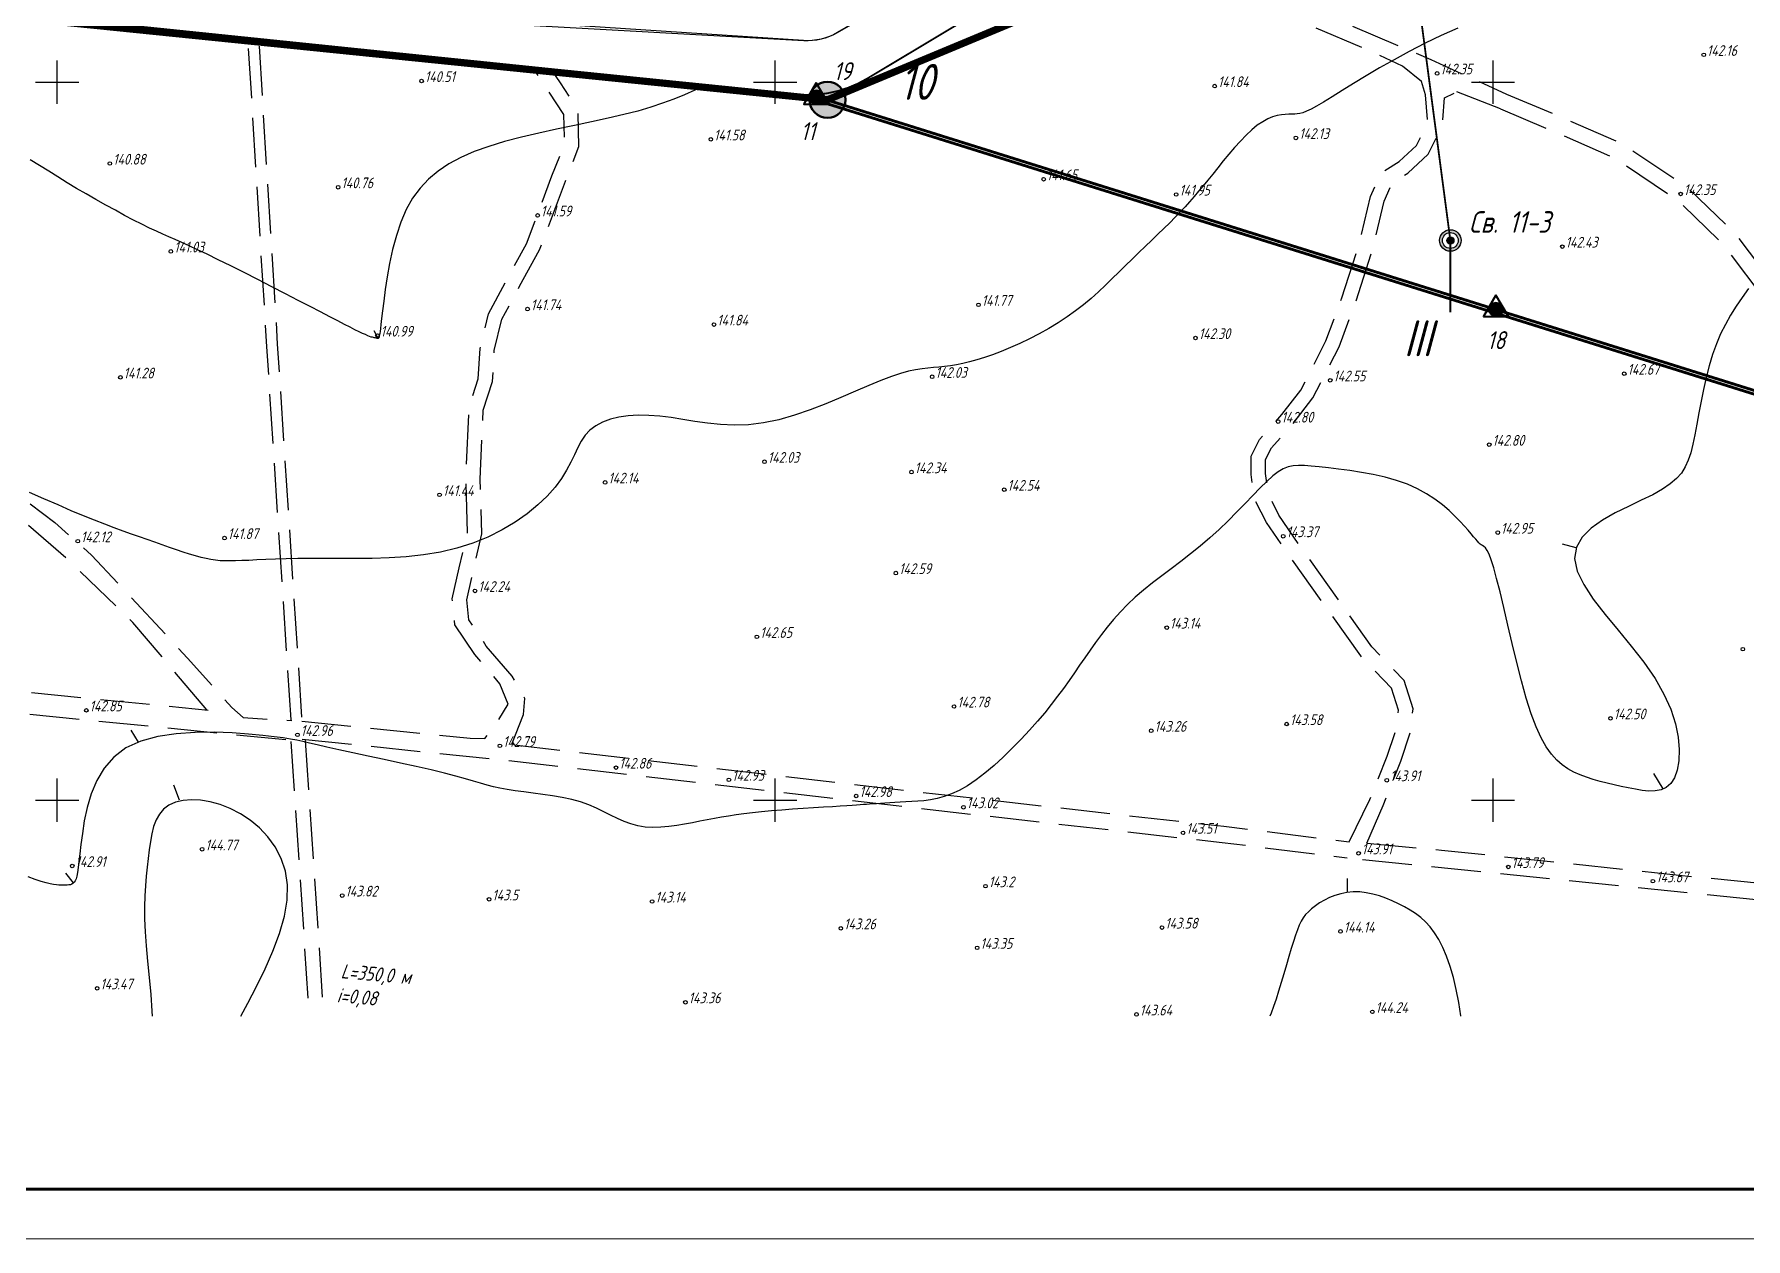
# Model space of a CAD drawing. Header units: millimetres. Extents: x 0 to 841, y 0 to 594.
# Drawn here: x 203.1 to 376.1, y 0 to 121.8 of the extents above; entities that cross this region are included whole.
import ezdxf
from ezdxf.lldxf.tags import DXFTag

# ---------------------------------------------------------------- set-up
doc = ezdxf.new("R2010")
doc.units = ezdxf.units.MM
for name, pattern in [('AHIDDEN4', [7, 5, -2]), ('K5LT_BASIC', [0]), ('K5LT_THIN', [0])]:
    doc.linetypes.add(name, pattern=pattern)
for name, color, linetype in [('00_Розрізи', 7, 'Continuous'), ('01_Земельний_відвід', 7, 'Continuous'), ('0_Лицензия', 6, 'Continuous'), ('0_Проектний_карьер', 7, 'Continuous'), ('CONT-MNR', 7, 'Continuous'), ('кресты', 7, 'Continuous'), ('ПИКЕТЫ', 7, 'Continuous'), ('Проектні відмітки', 7, 'Continuous'), ('Рамка', 30, 'Continuous'), ('Скважины', 7, 'Continuous'), ('Скважины_2011', 7, 'Continuous'), ('СІТУАЦІЯ', 7, 'Continuous')]:
    doc.layers.add(name, color=color, linetype=linetype)
doc.styles.add('Такие дела', font='GOST_A.TTF', dxfattribs={"oblique": 15})
tags = doc.linetypes.add('New Line1', pattern=[1.5, 1, -0.5]).pattern_tags.tags
tags[6:7] = [DXFTag(74, 4), DXFTag(75, 0), DXFTag(340, '0'), DXFTag(46, 1.0), DXFTag(50, 0.0), DXFTag(44, 0.0), DXFTag(45, 0.0)]
tags[4:5] = [DXFTag(74, 4), DXFTag(75, 0), DXFTag(340, '0'), DXFTag(46, 1.0), DXFTag(50, 0.0), DXFTag(44, 0.0), DXFTag(45, 0.0)]

# ---------------------------------------------------------------- blocks, each defined once
blk = doc.blocks.new('U0')
at = {"layer": 'Рамка', "color": 7, "linetype": 'K5LT_BASIC', "lineweight": 60}
blk.add_line((836, 5), (20, 5), dxfattribs=at)
at = {"layer": 'Рамка', "color": 7, "linetype": 'K5LT_THIN', "lineweight": 18}
blk.add_line((841, 0), (0, 0), dxfattribs=at)
blk = doc.blocks.new('Свкажины')
at = {"layer": 'Скважины', "linetype": 'Continuous'}
h = blk.add_hatch(color=7, dxfattribs=at)
h.paths.add_polyline_path([(-3, 0, 1), (3, 0, 1)])
h.paths.add_polyline_path([(2.2, 0, -1), (-2.2, 0, -1)], flags=16)
at = {"layer": 'Скважины', "linetype": 'Continuous', "lineweight": 50}
h = blk.add_hatch(color=7, dxfattribs=at)
edge = h.paths.add_edge_path()
edge.add_arc((0, 0), 1, 0, 360)
at = {"layer": 'Скважины', "color": 0, "linetype": 'Continuous'}
blk.add_circle((0, 0), 3, dxfattribs=at)
at = {"layer": 'Скважины', "color": 7, "linetype": 'Continuous'}
for radius in [2.2, 1]:
    blk.add_circle((0, 0), radius, dxfattribs=at)
blk = doc.blocks.new('Licenzia')
at = {"linetype": 'New Line1', "lineweight": 25}
h = blk.add_hatch(color=6, dxfattribs=at)
h.dxf.hatch_style = 1
h.set_gradient(color1=(255, 0, 255), color2=(255, 0, 255), centered=1, tint=1, name='INVCYLINDER')
edge = h.paths.add_edge_path()
edge.add_arc((0, 0), 2, 0, 360)
at = {"color": 6, "linetype": 'Continuous', "lineweight": 40, "flags": 128}
blk.add_lwpolyline([(-0.08, 4.01), (-3.48, -1.99), (3.45, -1.99)], close=True, dxfattribs=at)
at = {"color": 10, "linetype": 'Continuous', "lineweight": 25}
blk.add_circle((0, 0), 2, dxfattribs=at)
blk = doc.blocks.new('01_Земельний')
at = {"layer": '01_Земельний_відвід', "linetype": 'Continuous', "lineweight": 50}
h = blk.add_hatch(color=2, dxfattribs=at)
h.dxf.hatch_style = 1
edge = h.paths.add_edge_path()
edge.add_arc((0, 0), 5, 0, 360)
at = {"layer": '01_Земельний_відвід', "color": 7, "linetype": 'Continuous', "lineweight": 50}
blk.add_circle((0, 0), 5, dxfattribs=at)

msp = doc.modelspace()

# ---------------------------------------------------------------- linework, layer by layer
at = {"color": 6, "linetype": 'Continuous', "lineweight": 60, "flags": 128}
msp.add_lwpolyline([(645.87, 345.86, 0.29, 0.29, 0), (510.84, 265.14, 0.29, 0.29, 0), (493.97, 226.42, 0.29, 0.29, 0), (455.79, 175.4, 0.29, 0.29, 0), (461.04, 59.05, 0.29, 0.29, 0), (282.33, 115.04, 0.29, 0.29, 0), (102.4, 133.6, 0.29, 0.29, 0), (121.77, 353.6, 0.29, 0.29, 0), (123.32, 410.28, 0, 0, 0), (236.52, 413.05, 0.29, 0.29, 0), (361.92, 455.1, 0.29, 0.29, 0), (432.04, 462.93, 0.29, 0.29, 0), (574.55, 459.99, 0.29, 0.29, 0), (617.74, 481.75, 0.29, 0.29, 0), (645.88, 481.61, 0.29, 0.29, 0)], format="xyseb", dxfattribs=at)
at = {"color": 1, "linetype": 'Continuous', "lineweight": 211, "const_width": 0.29, "flags": 128}
msp.add_lwpolyline([(123.67, 409.93), (236.58, 412.69), (361.99, 454.74), (432.05, 462.57), (573.75, 459.65), (632.5, 337.89), (510.56, 265.4), (493.65, 226.61), (455.42, 175.51), (460.66, 59.55), (282.4, 115.39), (102.79, 133.93), (122.13, 353.58)], close=True, dxfattribs=at)
at = {"color": 7, "linetype": 'Continuous', "lineweight": -3, "const_width": 0.181, "flags": 128}
msp.add_lwpolyline([(347.52, 153.38), (287.28, 117.3, -0.161989), (280.09, 115.71), (148.82, 129.25), (161.86, 285.05), (172.41, 411.12)], format="xyb", dxfattribs=at)
at = {"layer": '00_Розрізи', "color": 252, "linetype": 'Continuous', "lineweight": 40, "true_color": 0x949494, "const_width": 0.181, "flags": 128}
msp.add_lwpolyline([(360.25, 457.58), (361.01, 450.9), (380.15, 309.79), (340.31, 145.83), (346.25, 100.93), (346.25, 93.67)], dxfattribs=at)
at = {"layer": '01_Земельний_відвід', "color": 2, "linetype": 'Continuous', "lineweight": 50, "const_width": 0.726, "flags": 128}
msp.add_lwpolyline([(198.11, 403.35), (174.86, 165.75), (213.22, 160.81), (219.6, 157.19), (291.2, 152.05), (337.75, 146.47), (339.85, 141.8), (342.09, 142.79), (348.44, 142.32), (283.26, 115.15), (148.79, 128.82), (172.99, 418.07)], close=True, dxfattribs=at)
at = {"layer": '0_Проектний_карьер', "color": 3, "linetype": 'Continuous', "lineweight": -3, "flags": 128}
msp.add_lwpolyline([(351.15, 160.25), (284.25, 121.92, -0.145003), (280.88, 121.12), (188.74, 126.26), (151.6, 131.58), (165.5, 285.44), (176.57, 400.66, -0.40559), (178.5, 402.3), (195.69, 401.16), (238.06, 403.03), (254.89, 409.24)], format="xyb", dxfattribs=at)
at = {"layer": '0_Проектний_карьер', "color": 7, "linetype": 'Continuous', "lineweight": -3, "flags": 128}
msp.add_lwpolyline([(352.95, 161.65), (332.79, 150), (284.29, 121.95, -0.148581), (280.83, 121.14), (188.8, 127.21), (151.66, 132.2)], format="xyb", dxfattribs=at)
at = {"layer": 'CONT-MNR', "color": 30, "linetype": 'Continuous'}
for points, elevation in [([(347, 122.41), (345.33, 121.67), (343.69, 120.88), (342.1, 120.05), (340.56, 119.21), (339.1, 118.37), (337.73, 117.56), (336.46, 116.79), (335.31, 116.08), (334.29, 115.46), (333.43, 114.93), (332.73, 114.52), (332.16, 114.21), (331.71, 113.99), (331.34, 113.85), (331.04, 113.76), (330.77, 113.72), (330.51, 113.71), (330.23, 113.71), (329.92, 113.7), (329.56, 113.68), (329.17, 113.64), (328.74, 113.55), (328.28, 113.42), (327.79, 113.22), (327.27, 112.94), (326.73, 112.58), (326.17, 112.12), (325.6, 111.59), (325.02, 110.98), (324.43, 110.33), (323.86, 109.66), (323.29, 108.97), (322.74, 108.29), (322.22, 107.64), (321.72, 107.02), (321.25, 106.45), (320.79, 105.9), (320.34, 105.37), (319.88, 104.85), (319.42, 104.33), (318.93, 103.81), (318.41, 103.28), (317.87, 102.72), (317.29, 102.15), (316.68, 101.56), (316.05, 100.95), (315.4, 100.33), (314.74, 99.7), (314.08, 99.05), (313.4, 98.4), (312.73, 97.74), (312.06, 97.07), (311.37, 96.4), (310.66, 95.74), (309.92, 95.08), (309.15, 94.44), (308.35, 93.81), (307.49, 93.2), (306.59, 92.61), (305.65, 92.04), (304.68, 91.5), (303.7, 91), (302.72, 90.53), (301.76, 90.1), (300.83, 89.72), (299.95, 89.38), (299.13, 89.1), (298.36, 88.86), (297.63, 88.66), (296.95, 88.5), (296.31, 88.37), (295.7, 88.27), (295.11, 88.19), (294.54, 88.13), (293.99, 88.08), (293.42, 88.02), (292.83, 87.95), (292.18, 87.85), (291.47, 87.7), (290.66, 87.48), (289.73, 87.17), (288.66, 86.78), (287.44, 86.27), (286.09, 85.69), (284.63, 85.07), (283.1, 84.43), (281.52, 83.82), (279.92, 83.27), (278.33, 82.81), (276.78, 82.48), (275.28, 82.3), (273.84, 82.26), (272.46, 82.32), (271.14, 82.46), (269.86, 82.64), (268.63, 82.84), (267.45, 83.02), (266.3, 83.17), (265.19, 83.25), (264.13, 83.26), (263.12, 83.2), (262.17, 83.06), (261.31, 82.85), (260.52, 82.56), (259.83, 82.2), (259.25, 81.75), (258.77, 81.23), (258.37, 80.64), (258.01, 79.99), (257.67, 79.27), (257.3, 78.51), (256.88, 77.7), (256.36, 76.85), (255.72, 75.98), (254.92, 75.08), (253.97, 74.19), (252.89, 73.3), (251.68, 72.46), (250.36, 71.67), (248.93, 70.95), (247.41, 70.32), (245.8, 69.81), (244.13, 69.41), (242.41, 69.14), (240.67, 68.95), (238.93, 68.84), (237.21, 68.79), (235.54, 68.78), (233.93, 68.78), (232.42, 68.79), (231.01, 68.79), (229.72, 68.77), (228.53, 68.74), (227.45, 68.71), (226.46, 68.67), (225.57, 68.63), (224.77, 68.59), (224.06, 68.56), (223.42, 68.54), (222.86, 68.53), (222.34, 68.53), (221.85, 68.55), (221.39, 68.6), (220.92, 68.66), (220.44, 68.76), (219.92, 68.88), (219.36, 69.03), (218.76, 69.21), (218.11, 69.42), (217.43, 69.65), (216.73, 69.89), (215.99, 70.15), (215.24, 70.42), (214.47, 70.69), (213.69, 70.97), (212.89, 71.25), (212.05, 71.55), (211.15, 71.88), (210.2, 72.24), (209.16, 72.64), (208.03, 73.1), (206.8, 73.61), (205.46, 74.19), (204.04, 74.81), (202.58, 75.46)], 51.55), ([(270.95, 116.65), (270.91, 116.63), (269.86, 116.13), (268.81, 115.66), (267.73, 115.22), (266.6, 114.8), (265.39, 114.4), (264.09, 114.02), (262.66, 113.65), (261.1, 113.29), (259.42, 112.93), (257.67, 112.56), (255.87, 112.18), (254.08, 111.79), (252.31, 111.37), (250.61, 110.92), (249.01, 110.43), (247.54, 109.91), (246.2, 109.32), (244.99, 108.68), (243.9, 107.95), (242.93, 107.14), (242.07, 106.23), (241.32, 105.2), (240.67, 104.06), (240.13, 102.79), (239.67, 101.43), (239.29, 100.02), (238.98, 98.61), (238.74, 97.24), (238.54, 95.96), (238.39, 94.81), (238.28, 93.82), (238.18, 93.04), (238.11, 92.45), (238.06, 92.02), (238.02, 91.72), (237.99, 91.53), (237.97, 91.42), (237.96, 91.35), (237.95, 91.32), (237.94, 91.28), (237.94, 91.24), (237.93, 91.2), (237.92, 91.16), (237.9, 91.13), (237.89, 91.1), (237.87, 91.07), (237.85, 91.05), (237.82, 91.03), (237.79, 91.03), (237.76, 91.03), (237.72, 91.03), (237.67, 91.04), (237.62, 91.05), (237.57, 91.07), (237.51, 91.08), (237.44, 91.09), (237.36, 91.11), (237.26, 91.14), (237.13, 91.17), (236.97, 91.23), (236.78, 91.3), (236.54, 91.41), (236.25, 91.54), (235.91, 91.7), (235.49, 91.91), (235, 92.16), (234.42, 92.45), (233.74, 92.81), (232.94, 93.22), (232.01, 93.7), (230.96, 94.25), (229.76, 94.87), (228.45, 95.54), (227.07, 96.25), (225.67, 96.97), (224.27, 97.68), (222.92, 98.36), (221.66, 98.98), (220.53, 99.53), (219.55, 100), (218.71, 100.39), (217.97, 100.72), (217.3, 101.02), (216.68, 101.29), (216.06, 101.57), (215.42, 101.86), (214.72, 102.19), (213.95, 102.57), (213.11, 103), (212.2, 103.47), (211.26, 103.98), (210.28, 104.51), (209.3, 105.06), (208.31, 105.63), (207.33, 106.2), (206.38, 106.77), (205.45, 107.35), (204.53, 107.93), (203.6, 108.51), (202.65, 109.09)], 51.18)]:
    msp.add_lwpolyline(points, dxfattribs=dict(at, elevation=elevation))
for points in [[(376.4, 96.07), (375.75, 95.17), (375.14, 94.28), (374.58, 93.38), (374.06, 92.45), (373.58, 91.48), (373.15, 90.47), (372.76, 89.4), (372.42, 88.27), (372.12, 87.09), (371.85, 85.88), (371.6, 84.68), (371.38, 83.49), (371.17, 82.36), (370.97, 81.29), (370.76, 80.33), (370.55, 79.47), (370.3, 78.71), (370, 78.03), (369.61, 77.42), (369.11, 76.85), (368.48, 76.31), (367.69, 75.77), (366.71, 75.23), (365.54, 74.66), (364.25, 74.05), (362.92, 73.38), (361.64, 72.65), (360.5, 71.83), (359.59, 70.92), (358.99, 69.91), (358.8, 68.78), (359.06, 67.51), (359.73, 66.14), (360.7, 64.67), (361.89, 63.13), (363.2, 61.54), (364.54, 59.92), (365.82, 58.29), (366.95, 56.66), (367.85, 55.07), (368.53, 53.53), (369, 52.07), (369.28, 50.7), (369.4, 49.45), (369.36, 48.33), (369.19, 47.38), (368.91, 46.61), (368.54, 46.03), (368.08, 45.64), (367.55, 45.4), (366.97, 45.28), (366.33, 45.27), (365.66, 45.33), (364.96, 45.45), (364.24, 45.59), (363.52, 45.74), (362.81, 45.9), (362.09, 46.06), (361.39, 46.24), (360.7, 46.44), (360.03, 46.66), (359.37, 46.91), (358.74, 47.19), (358.14, 47.52), (357.56, 47.91), (357.01, 48.39), (356.47, 48.98), (355.95, 49.72), (355.43, 50.64), (354.93, 51.75), (354.43, 53.08), (353.93, 54.65), (353.44, 56.4), (352.96, 58.27), (352.5, 60.17), (352.06, 62.04), (351.65, 63.81), (351.27, 65.41), (350.93, 66.77), (350.63, 67.84), (350.38, 68.64), (350.16, 69.21), (349.96, 69.6), (349.79, 69.84), (349.64, 69.99), (349.51, 70.08), (349.38, 70.15), (349.26, 70.24), (349.13, 70.37), (348.98, 70.53), (348.81, 70.73), (348.6, 70.98), (348.35, 71.28), (348.04, 71.64), (347.67, 72.05), (347.23, 72.53), (346.71, 73.06), (346.12, 73.62), (345.44, 74.19), (344.69, 74.76), (343.85, 75.31), (342.92, 75.82), (341.9, 76.28), (340.8, 76.67), (339.64, 76.99), (338.45, 77.26), (337.25, 77.48), (336.07, 77.66), (334.95, 77.81), (333.91, 77.93), (332.98, 78.03), (332.18, 78.11), (331.49, 78.17), (330.89, 78.19), (330.35, 78.16), (329.85, 78.04), (329.35, 77.85), (328.85, 77.54), (328.29, 77.12), (327.68, 76.57), (327.01, 75.91), (326.27, 75.16), (325.49, 74.34), (324.65, 73.48), (323.78, 72.59), (322.87, 71.71), (321.93, 70.85), (320.96, 70.02), (319.98, 69.24), (319, 68.48), (318.02, 67.74), (317.06, 67.02), (316.12, 66.31), (315.23, 65.59), (314.39, 64.87), (313.61, 64.13), (312.88, 63.38), (312.2, 62.62), (311.56, 61.85), (310.96, 61.08), (310.38, 60.3), (309.83, 59.52), (309.29, 58.75), (308.76, 57.98), (308.23, 57.21), (307.69, 56.43), (307.12, 55.65), (306.53, 54.85), (305.9, 54.03), (305.23, 53.19), (304.49, 52.32), (303.69, 51.42), (302.84, 50.5), (301.95, 49.59), (301.04, 48.7), (300.12, 47.86), (299.19, 47.09), (298.29, 46.39), (297.42, 45.8), (296.59, 45.33), (295.81, 44.97), (295.06, 44.7), (294.35, 44.51), (293.67, 44.37), (293.01, 44.29), (292.39, 44.24), (291.78, 44.2), (291.19, 44.17), (290.62, 44.13), (290.08, 44.1), (289.56, 44.07), (289.08, 44.04), (288.63, 44.01), (288.22, 43.98), (287.85, 43.96), (287.52, 43.93), (287.22, 43.91), (286.91, 43.89), (286.58, 43.86), (286.21, 43.84), (285.76, 43.81), (285.21, 43.77), (284.55, 43.73), (283.76, 43.68), (282.85, 43.63), (281.86, 43.56), (280.8, 43.5), (279.72, 43.42), (278.64, 43.34), (277.59, 43.25), (276.6, 43.16), (275.68, 43.07), (274.82, 42.96), (274.03, 42.86), (273.27, 42.74), (272.55, 42.62), (271.83, 42.49), (271.11, 42.36), (270.37, 42.21), (269.61, 42.06), (268.82, 41.92), (268.02, 41.79), (267.21, 41.68), (266.41, 41.61), (265.62, 41.59), (264.84, 41.63), (264.1, 41.75), (263.39, 41.94), (262.7, 42.19), (262.02, 42.5), (261.34, 42.83), (260.64, 43.18), (259.91, 43.53), (259.13, 43.87), (258.3, 44.16), (257.4, 44.41), (256.45, 44.62), (255.47, 44.79), (254.48, 44.93), (253.5, 45.06), (252.56, 45.17), (251.68, 45.29), (250.87, 45.41), (250.15, 45.55), (249.49, 45.7), (248.85, 45.87), (248.19, 46.06), (247.47, 46.28), (246.65, 46.51), (245.68, 46.78), (244.54, 47.07), (243.19, 47.4), (241.69, 47.74), (240.08, 48.09), (238.44, 48.45), (236.81, 48.8), (235.26, 49.13), (233.86, 49.43), (232.65, 49.7), (231.67, 49.93), (230.89, 50.11), (230.22, 50.27), (229.6, 50.4), (228.96, 50.52), (228.22, 50.64), (227.31, 50.75), (226.16, 50.88), (224.73, 51.02), (223.06, 51.14), (221.24, 51.21), (219.32, 51.19), (217.4, 51.06), (215.55, 50.78), (213.83, 50.31), (212.33, 49.63), (211.1, 48.7), (210.12, 47.58), (209.37, 46.32), (208.81, 44.97), (208.4, 43.6), (208.12, 42.25), (207.92, 40.98), (207.78, 39.85), (207.67, 38.91), (207.58, 38.14), (207.5, 37.52), (207.43, 37.04), (207.36, 36.67), (207.29, 36.4), (207.2, 36.2), (207.11, 36.05), (206.99, 35.94), (206.86, 35.86), (206.72, 35.8), (206.55, 35.77), (206.38, 35.75), (206.19, 35.74), (205.98, 35.74), (205.77, 35.75), (205.55, 35.76), (205.3, 35.78), (205.01, 35.82), (204.66, 35.88), (204.25, 35.99), (203.75, 36.13), (203.15, 36.33), (202.43, 36.6)], [(223.96, 22.51), (224.65, 23.82), (225.53, 25.52), (226.39, 27.29), (227.18, 29.08), (227.85, 30.87), (228.36, 32.6), (228.64, 34.25), (228.66, 35.78), (228.45, 37.18), (228.03, 38.46), (227.43, 39.61), (226.69, 40.64), (225.83, 41.54), (224.89, 42.31), (223.9, 42.97), (222.88, 43.49), (221.86, 43.9), (220.85, 44.18), (219.87, 44.34), (218.95, 44.39), (218.1, 44.32), (217.34, 44.13), (216.68, 43.84), (216.14, 43.43), (215.72, 42.93), (215.39, 42.34), (215.13, 41.67), (214.94, 40.94), (214.8, 40.15), (214.68, 39.32), (214.58, 38.46), (214.48, 37.58), (214.39, 36.66), (214.31, 35.69), (214.25, 34.66), (214.21, 33.55), (214.22, 32.35), (214.27, 31.04), (214.37, 29.61), (214.52, 28.05), (214.69, 26.41), (214.85, 24.71), (214.96, 23.01), (214.97, 22.51)], [(347.32, 22.51), (347.32, 22.53), (347.1, 23.9), (346.85, 25.2), (346.55, 26.42), (346.22, 27.54), (345.87, 28.56), (345.48, 29.46), (345.08, 30.25), (344.66, 30.94), (344.21, 31.53), (343.75, 32.04), (343.25, 32.48), (342.73, 32.87), (342.19, 33.23), (341.61, 33.55), (341.01, 33.87), (340.38, 34.16), (339.73, 34.43), (339.07, 34.66), (338.41, 34.85), (337.74, 34.99), (337.08, 35.07), (336.42, 35.08), (335.79, 35.02), (335.17, 34.89), (334.58, 34.72), (334.03, 34.49), (333.51, 34.23), (333.03, 33.95), (332.6, 33.66), (332.22, 33.36), (331.89, 33.07), (331.61, 32.77), (331.37, 32.45), (331.16, 32.1), (330.97, 31.7), (330.78, 31.23), (330.59, 30.69), (330.39, 30.07), (330.16, 29.34), (329.92, 28.54), (329.67, 27.68), (329.41, 26.8), (329.14, 25.91), (328.88, 25.04), (328.62, 24.22), (328.37, 23.47), (328.13, 22.8), (328, 22.51)]]:
    msp.add_lwpolyline(points, dxfattribs=at)
at = {"layer": 'CONT-MNR', "color": 30, "linetype": 'Continuous', "flags": 128}
for points, elevation in [([(237.82, 91.03), (237.44, 91.81)], 51.18), ([(358.98, 69.86), (357.58, 70.23)], 51.91), ([(213.6, 50.21), (212.86, 51.41)], 51.91), ([(367.75, 45.49), (366.83, 47.05)], 51.91), ([(207.03, 35.98), (206.26, 36.97)], 51.91), ([(335.85, 35.03), (335.85, 36.43)], 52.27)]:
    msp.add_lwpolyline(points, dxfattribs=dict(at, elevation=elevation))
msp.add_lwpolyline([(217.75, 44.34), (217.16, 45.86)], dxfattribs=at)
at = {"layer": 'кресты', "color": 3, "linetype": 'Continuous'}
for p, q in [((205.37, 114.76), (205.37, 119.12)), ((205.37, 114.76), (205.37, 119.12)), ((277.97, 114.76), (277.97, 119.12)), ((277.97, 114.76), (277.97, 119.12)), ((350.57, 114.76), (350.57, 119.12)), ((350.57, 114.76), (350.57, 119.12)), ((203.19, 116.94), (207.55, 116.94)), ((203.19, 116.94), (207.55, 116.94)), ((275.79, 116.94), (280.15, 116.94)), ((275.79, 116.94), (280.15, 116.94)), ((348.39, 116.94), (352.75, 116.94)), ((348.39, 116.94), (352.75, 116.94)), ((205.37, 42.16), (205.37, 46.52)), ((205.37, 42.16), (205.37, 46.52)), ((277.97, 42.16), (277.97, 46.52)), ((277.97, 42.16), (277.97, 46.52)), ((350.57, 42.16), (350.57, 46.52)), ((350.57, 42.16), (350.57, 46.52)), ((203.19, 44.34), (207.55, 44.34)), ((203.19, 44.34), (207.55, 44.34)), ((275.79, 44.34), (280.15, 44.34)), ((275.79, 44.34), (280.15, 44.34)), ((348.39, 44.34), (352.75, 44.34)), ((348.39, 44.34), (352.75, 44.34))]:
    msp.add_line(p, q, dxfattribs=at)
at = {"layer": 'ПИКЕТЫ', "color": 7, "linetype": 'Continuous'}
for centre in [(371.87, 119.7), (344.91, 117.82), (242.22, 117.05), (322.42, 116.54), (271.47, 111.16), (330.63, 111.3), (210.7, 108.71), (305.12, 107.12), (233.79, 106.31), (318.52, 105.58), (369.53, 105.63), (253.96, 103.46), (357.57, 100.31), (216.87, 99.82), (252.94, 93.99), (298.54, 94.42), (271.79, 92.43), (237.75, 91.32), (320.48, 91.07), (211.77, 87.09), (293.85, 87.15), (334.1, 86.79), (363.83, 87.46), (328.84, 82.62), (350.18, 80.29), (276.9, 78.56), (260.78, 76.47), (291.76, 77.51), (244.04, 75.21), (301.14, 75.73), (222.3, 70.84), (329.35, 71.03), (351.04, 71.4), (207.46, 70.53), (290.18, 67.3), (247.62, 65.5), (276.13, 60.86), (317.57, 61.79), (375.82, 59.61), (296.06, 53.81), (208.33, 53.42), (329.7, 52.04), (362.44, 52.62), (229.67, 50.95), (316, 51.36), (250.14, 49.84), (261.88, 47.63), (273.3, 46.4), (339.82, 46.36), (286.17, 44.76), (297.01, 43.63), (319.22, 41.04), (220.03, 39.38), (336.97, 38.97), (206.9, 37.69), (352.11, 37.59), (234.2, 34.7), (299.24, 35.65), (366.73, 36.15), (249.05, 34.32), (265.53, 34.1), (284.62, 31.39), (317.09, 31.46), (335.14, 31.07), (298.4, 29.41), (209.42, 25.32), (268.9, 23.91), (314.51, 22.68), (338.36, 22.94)]:
    msp.add_circle(centre, 0.181, dxfattribs=at)
at = {"layer": 'СІТУАЦІЯ', "color": 7, "linetype": 'AHIDDEN4', "flags": 128}
for points in [[(323.83, 128.84), (331.22, 124.79), (344.28, 119.23), (351.94, 115.73)], [(343.33, 117.01), (341.42, 118.56), (337.76, 120.25), (331.77, 122.78), (326.41, 125.46), (322.18, 127.5)], [(109.95, 123.59), (110.99, 122.08), (115.01, 119.04), (119.85, 115.17), (123.58, 112.75), (127.46, 111.23), (130.99, 110.4), (134.86, 110.75), (142.33, 112.68), (148.56, 113.99), (155.54, 114.82), (163.74, 115.32), (168.51, 115.45), (172.59, 115.73), (175.84, 116.21), (179.16, 116.49), (182.83, 116.28), (185.6, 115.73), (187.91, 114.73), (189.21, 111.16), (189.65, 107.33), (189.74, 103.51), (187.73, 99.24), (184.29, 94.69), (180.79, 90.18), (179.77, 89.09), (179.59, 88.2), (181.37, 86.91), (187.36, 83.45), (192.5, 80.85), (198.04, 77.78), (201.77, 74.95), (205.13, 72.4), (208.86, 69.12), (218.57, 58.7), (223.03, 53.7), (224.19, 52.7), (229.11, 52.39)], [(229.03, 52.46), (226.58, 90.19), (224.67, 121.42)], [(230.12, 52.72), (227.67, 90.45), (225.78, 121.31)], [(230.1, 52.33), (247.13, 50.62), (248.63, 50.57), (249.96, 52.33), (250.98, 54.04), (250.12, 56.12), (247.61, 59.06), (245.59, 62.07), (245.32, 64.69), (246.02, 67.84), (246.87, 71.41), (246.71, 76.8), (247.02, 84.03), (247.96, 86.93), (248.13, 90), (248.98, 93.5), (250.86, 97), (252.83, 100.58), (255.4, 107.45), (256.68, 110.69), (256.6, 113.68), (255.06, 116.06), (253.78, 117.94), (253.38, 118.46)], [(251.36, 50), (251.36, 50), (251.36, 50), (252.54, 53.02), (252.67, 54.61), (251.38, 56.89), (248.77, 59.93), (247, 62.58), (246.79, 64.6), (247.43, 67.51), (248.33, 71.26), (248.16, 76.79), (248.46, 83.77), (249.4, 86.67), (249.57, 89.79), (250.35, 92.98), (252.14, 96.31), (254.15, 99.97), (256.76, 106.93), (258.14, 110.44), (258.04, 114.12), (256.27, 116.87), (255.32, 118.26)], [(336.03, 40.14), (338.11, 44.41), (339.87, 48.78), (340.79, 51.6), (341, 53.43), (340.3, 55.68), (337.2, 58.92), (329.86, 69.21), (327.67, 72.42), (326.4, 74.88), (326.12, 77.28), (326.12, 79.11), (326.96, 80.8), (329.22, 83.34), (331.12, 85.8), (333.66, 90.77), (335.28, 95.14), (337.05, 100.63), (338.18, 105.38), (339.24, 107.78), (341.07, 108.91), (342.83, 110.53), (343.96, 112.85), (343.75, 115.67), (343.33, 117.01)], [(351.31, 114.23), (346.89, 115.97)], [(337.8, 39.98), (339.44, 43.82), (341.24, 48.28), (342.22, 51.29), (342.48, 53.57), (341.58, 56.44), (338.32, 59.85), (331.05, 70.04), (328.92, 73.16), (327.81, 75.32), (327.57, 77.36), (327.57, 78.77), (328.17, 79.98), (330.34, 82.41), (332.35, 85.02), (334.99, 90.18), (336.66, 94.66), (338.45, 100.24), (339.56, 104.92), (340.38, 106.78), (341.95, 107.74), (344.02, 109.64), (345.44, 112.57), (345.65, 115.35), (346.63, 115.84)], [(351.31, 114.23), (357.1, 111.79), (362.84, 109.26), (369.19, 105.04), (373.77, 100.6), (377.74, 95.34), (381.83, 89.13), (387.12, 81.49), (392.1, 78.23), (398.03, 76.17), (403.3, 73.12), (408.54, 70.09), (414.6, 66.94), (418.83, 65.72)], [(351.94, 115.73), (357.74, 113.29), (363.63, 110.7), (370.22, 106.31), (375, 101.69), (379.08, 96.28), (383.18, 90.05), (388.28, 82.68), (392.83, 79.7), (398.71, 77.67), (404.12, 74.53), (409.32, 71.53), (415.21, 68.47), (419.28, 67.29)], [(220.51, 53.47), (213.04, 62.32), (206.47, 68.65), (200.6, 73.75), (194.57, 77.95), (188.84, 81), (179.52, 86), (178.44, 86.61), (177.12, 86.58), (171.54, 81.73), (167.42, 78.81), (167.21, 78.23), (174.33, 75.54), (179.12, 74.23), (185.54, 71.53), (189.8, 68.37), (196.39, 62.17), (202.21, 55.28), (220.65, 53.45)], [(337.8, 39.98), (345.34, 39.3), (371.51, 36.55), (402.09, 33.56), (416.75, 32.07), (418.34, 32.17), (419.93, 33.06), (421.52, 34.75), (422.92, 38.83), (424.67, 46.48), (425.38, 50.37), (425.14, 55.3), (423.95, 59.75), (421.72, 63.48), (421.49, 64.28), (420.45, 65.15), (418.83, 65.72)], [(125.98, 60.44), (155.17, 57.58), (179.53, 55.32), (229.03, 50.42)], [(229.01, 50.27), (230.85, 22.51)], [(230.15, 50.51), (250.69, 48.39), (290.2, 43.79), (323.16, 40.07), (335.83, 38.52)], [(230.46, 50.37), (232.31, 22.51)], [(251.38, 50.23), (251.6, 49.93), (290.39, 45.41), (323.35, 41.7), (336.03, 40.14)], [(432.43, 22.51), (432.63, 24.65), (432.37, 27.11), (430.88, 28.73), (428.36, 30.22), (426.02, 31.45), (422.72, 33.13), (421.04, 31.19), (418.83, 30.09), (415.79, 30.35), (336.07, 38.46)]]:
    msp.add_lwpolyline(points, dxfattribs=at)

# ---------------------------------------------------------------- block references
at = {"layer": '01_Земельний_відвід', "color": 5, "linetype": 'Continuous', "lineweight": 50, "xscale": 0.363, "yscale": 0.363, "zscale": 0.363}
msp.add_blockref('01_Земельний', (283.26, 115.15), dxfattribs=at)
at = {"layer": '0_Лицензия', "color": 6, "linetype": 'New Line1', "lineweight": 25, "xscale": 0.363, "yscale": 0.363, "zscale": 0.363}
for p in [(282.14, 115.42), (350.86, 93.95)]:
    msp.add_blockref('Licenzia', p, dxfattribs=at)
at = {"layer": 'Рамка'}
msp.add_blockref('U0', (0, 0), dxfattribs=at)
at = {"layer": 'Скважины_2011', "color": 7, "linetype": 'Continuous', "lineweight": 50, "xscale": 0.363, "yscale": 0.363, "zscale": 0.363}
msp.add_blockref('Свкажины', (346.25, 100.93), dxfattribs=at)

# ---------------------------------------------------------------- texts
at = {"color": 1, "linetype": 'Continuous', "lineweight": 211, "insert": (280.55, 112.89), "char_height": 1.815, "attachment_point": 1, "style": 'Такие дела'}
msp.add_mtext_dynamic_manual_height_columns('11', width=7.2344, gutter_width=15, heights=[6.42], dxfattribs=at)
at = {"layer": '00_Розрізи', "color": 252, "linetype": 'Continuous', "lineweight": 40, "true_color": 0x949494, "insert": (341.54, 92.86), "char_height": 3.63, "width": 6.372, "attachment_point": 1, "style": 'Такие дела'}
msp.add_mtext('ІІІ', dxfattribs=at)
at = {"layer": '01_Земельний_відвід', "linetype": 'Continuous', "lineweight": 50, "style": 'Такие дела', "oblique": 15}
msp.add_text('10', height=3.63, dxfattribs=at).set_placement((290.52, 115.15))
at = {"layer": '0_Лицензия', "color": 6, "linetype": 'New Line1', "lineweight": 25, "char_height": 1.815, "attachment_point": 1, "style": 'Такие дела'}
for s, insert in [('19', (283.89, 118.96)), ('18', (349.96, 91.76))]:
    msp.add_mtext_dynamic_manual_height_columns(s, width=7.2344, gutter_width=15, heights=[6.42], dxfattribs=dict(at, insert=insert))
at = {"layer": 'ПИКЕТЫ', "color": 7, "linetype": 'Continuous', "style": 'Такие дела', "oblique": 15}
for s, p in [('142.16', (372.19, 119.59)), ('140.51', (242.55, 116.95)), ('142.35', (345.23, 117.72)), ('141.84', (322.75, 116.44)), ('141.58', (271.79, 111.05)), ('142.13', (330.96, 111.19)), ('140.88', (211.03, 108.6)), ('140.76', (234.11, 106.21)), ('141.65', (305.44, 107.02)), ('141.95', (318.85, 105.47)), ('142.35', (369.85, 105.52)), ('141.59', (254.28, 103.36)), ('141.03', (217.2, 99.72)), ('142.43', (357.9, 100.21)), ('141.77', (298.86, 94.32)), ('141.74', (253.27, 93.88)), ('140.99', (238.07, 91.21)), ('141.84', (272.11, 92.33)), ('142.30', (320.81, 90.96)), ('142.67', (364.16, 87.36)), ('141.28', (212.09, 86.98)), ('142.03', (294.18, 87.04)), ('142.55', (334.42, 86.68)), ('142.80', (329.16, 82.52)), ('142.80', (350.5, 80.18)), ('142.03', (277.23, 78.45)), ('142.34', (292.08, 77.4)), ('141.44', (244.37, 75.1)), ('142.14', (261.1, 76.36)), ('142.54', (301.46, 75.63)), ('142.12', (207.78, 70.42)), ('141.87', (222.62, 70.74)), ('143.37', (329.68, 70.93)), ('142.95', (351.36, 71.29)), ('142.59', (290.5, 67.2)), ('142.24', (247.95, 65.4)), ('143.14', (317.89, 61.69)), ('142.65', (276.45, 60.75)), ('142.85', (208.65, 53.32)), ('142.78', (296.39, 53.71)), ('142.96', (230, 50.84)), ('143.26', (316.33, 51.26)), ('143.58', (330.03, 51.93)), ('142.50', (362.77, 52.52)), ('142.79', (250.46, 49.73)), ('142.86', (262.2, 47.53)), ('142.93', (273.62, 46.3)), ('143.91', (340.15, 46.26)), ('142.98', (286.5, 44.66)), ('143.02', (297.34, 43.53)), ('143.51', (319.55, 40.94)), ('144.77', (220.36, 39.27)), ('143.91', (337.29, 38.87)), ('142.91', (207.23, 37.59)), ('143.79', (352.44, 37.48)), ('143.2', (299.57, 35.54)), ('143.67', (367.06, 36.04)), ('143.82', (234.52, 34.6)), ('143.5', (249.37, 34.21)), ('143.14', (265.86, 33.99)), ('143.26', (284.94, 31.29)), ('143.58', (317.41, 31.36)), ('144.14', (335.47, 30.96)), ('143.35', (298.72, 29.31)), ('143.47', (209.74, 25.22)), ('143.36', (269.22, 23.81)), ('143.64', (314.84, 22.57)), ('144.24', (338.68, 22.83))]:
    msp.add_text(s, height=1.089, dxfattribs=at).set_placement(p)
at = {"layer": 'Проектні відмітки', "color": 0, "linetype": 'Continuous', "style": 'Такие дела', "oblique": 15}
for s, p in [('L=350,0 м', (234.02, 26.35)), ('i=0,08', (233.62, 23.92))]:
    msp.add_text(s, height=1.452, rotation=354.917, dxfattribs=at).set_placement(p)
at = {"layer": 'Скважины_2011', "color": 7, "style": 'Такие дела', "oblique": 15}
msp.add_text(' Св. 11-3 ', height=2.178, dxfattribs=at).set_placement((347.01, 101.71))

doc.saveas('drawing.dxf')
